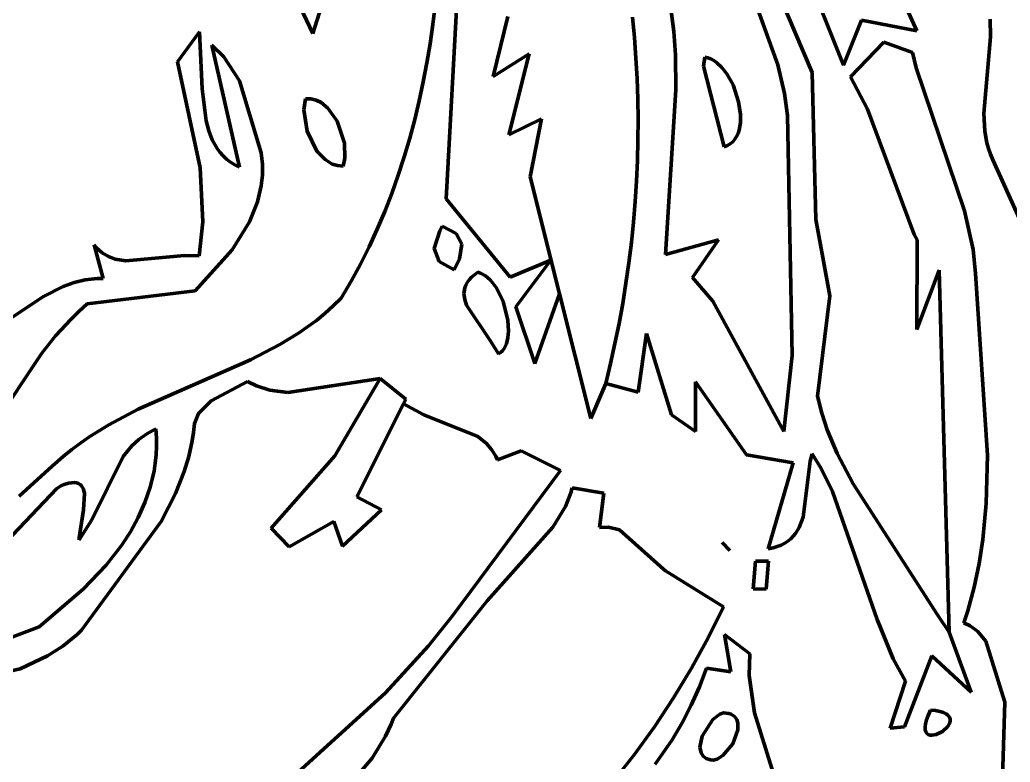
# Model space of a CAD drawing. Header units: millimetres. Extents: x 0 to 10.4, y 0 to 8.2.
# Drawn here: x 7.5 to 8.288, y 6.279 to 6.869 of the extents above; entities that cross this region are included whole.
import ezdxf

# ---------------------------------------------------------------- set-up
doc = ezdxf.new("R2010")
doc.units = ezdxf.units.MM
for name, color, linetype, lineweight in [('color#000000ff', 7, 'CONTINUOUS', 100), ('color#929292ff', 7, 'CONTINUOUS', 100), ('color#ffffffff', 7, 'CONTINUOUS', 100)]:
    doc.layers.add(name, color=color, linetype=linetype, lineweight=lineweight)

msp = doc.modelspace()

# ---------------------------------------------------------------- linework, layer by layer
at = {"layer": 'color#000000ff'}
for p, q in [((7.73302, 6.85824), (7.69303, 6.94148)), ((8.15508, 6.833), (8.1161, 6.93012)), ((7.75323, 6.92281), (7.73302, 6.85824)), ((7.84764, 6.88729), (7.83905, 6.7267)), ((8.19892, 6.89208), (8.21354, 6.86016)), ((7.82835, 6.86525), (7.8302, 6.8806)), ((7.82617, 6.84997), (7.82835, 6.86525)), ((8.16929, 6.86872), (8.15508, 6.833)), ((8.21354, 6.86016), (8.16929, 6.86872)), ((8.2721, 6.85559), (8.27163, 6.86945)), ((8.26674, 6.79443), (8.2721, 6.85559)), ((7.82366, 6.83476), (7.82617, 6.84997)), ((8.16062, 6.82373), (8.18715, 6.85136)), ((8.18715, 6.85136), (8.21005, 6.84302)), ((8.21005, 6.84302), (8.21297, 6.83073)), ((7.8208, 6.81962), (7.82366, 6.83476)), ((8.21297, 6.83073), (8.25146, 6.717)), ((8.1742, 6.79795), (8.16062, 6.82373)), ((7.81759, 6.80457), (7.8208, 6.81962)), ((7.72591, 6.79747), (7.72704, 6.80606)), ((7.72704, 6.80606), (7.73147, 6.80614)), ((7.73147, 6.80614), (7.73567, 6.80516)), ((7.73567, 6.80516), (7.73962, 6.80324)), ((7.73962, 6.80324), (7.74499, 6.79885)), ((7.81401, 6.78963), (7.81759, 6.80457)), ((7.72847, 6.78046), (7.72591, 6.79747)), ((7.74499, 6.79885), (7.75226, 6.78854)), ((8.21131, 6.69821), (8.1742, 6.79795)), ((8.2675, 6.78044), (8.26674, 6.79443)), ((7.75226, 6.78854), (7.75809, 6.77101)), ((7.81005, 6.77479), (7.81401, 6.78963)), ((7.73619, 6.76464), (7.72847, 6.78046)), ((8.26915, 6.7712), (8.2675, 6.78044)), ((7.75809, 6.77101), (7.75852, 6.75886)), ((7.8057, 6.76006), (7.81005, 6.77479)), ((8.2704, 6.76662), (8.26915, 6.7712)), ((7.74265, 6.7578), (7.73619, 6.76464)), ((7.80095, 6.74547), (7.8057, 6.76006)), ((8.27195, 6.76207), (8.2704, 6.76662)), ((8.27384, 6.75755), (8.27195, 6.76207)), ((7.74837, 6.75435), (7.74265, 6.7578)), ((7.75257, 6.75303), (7.74837, 6.75435)), ((7.75706, 6.75263), (7.75257, 6.75303)), ((7.75852, 6.75886), (7.75706, 6.75263)), ((8.33322, 6.62606), (8.27384, 6.75755)), ((7.79578, 6.73101), (7.80095, 6.74547)), ((7.79019, 6.7167), (7.79578, 6.73101)), ((7.83905, 6.7267), (7.89005, 6.66433)), ((7.78417, 6.70255), (7.79019, 6.7167)), ((8.25146, 6.717), (8.2582, 6.68626)), ((7.83593, 6.70484), (7.83387, 6.70123)), ((7.84699, 6.6992), (7.83593, 6.70484)), ((7.77769, 6.68856), (7.78417, 6.70255)), ((7.83387, 6.70123), (7.82957, 6.68721)), ((7.8516, 6.69056), (7.84699, 6.6992)), ((8.2136, 6.69393), (8.21131, 6.69821)), ((7.84973, 6.6789), (7.8516, 6.69056)), ((8.21347, 6.62281), (8.2136, 6.69393)), ((7.77076, 6.67475), (7.77769, 6.68856)), ((7.82957, 6.68721), (7.83337, 6.67683)), ((8.2582, 6.68626), (8.26019, 6.66729)), ((7.76336, 6.66113), (7.77076, 6.67475)), ((7.83337, 6.67683), (7.84528, 6.67008)), ((7.84528, 6.67008), (7.84973, 6.6789)), ((7.89005, 6.66433), (7.92215, 6.67784)), ((7.92215, 6.67784), (7.89452, 6.64089)), ((7.86143, 6.66627), (7.85909, 6.66427)), ((7.86421, 6.66822), (7.86143, 6.66627)), ((7.8663, 6.66763), (7.86421, 6.66822)), ((7.87031, 6.66552), (7.8663, 6.66763)), ((7.87405, 6.66233), (7.87031, 6.66552)), ((8.23116, 6.67002), (8.21347, 6.62281)), ((8.23925, 6.38195), (8.23116, 6.67002)), ((8.26019, 6.66729), (8.26959, 6.52271)), ((7.75547, 6.6477), (7.76336, 6.66113)), ((7.85454, 6.65796), (7.85376, 6.65578)), ((7.85567, 6.66011), (7.85454, 6.65796)), ((7.85718, 6.66221), (7.85567, 6.66011)), ((7.85909, 6.66427), (7.85718, 6.66221)), ((7.87904, 6.65588), (7.87405, 6.66233)), ((7.85376, 6.65578), (7.85318, 6.6513)), ((7.85318, 6.6513), (7.85375, 6.64672)), ((7.88431, 6.64513), (7.87904, 6.65588)), ((7.90942, 6.59571), (7.92909, 6.65103)), ((7.92909, 6.65103), (7.95413, 6.55185)), ((7.74912, 6.64144), (7.75547, 6.6477)), ((7.85375, 6.64672), (7.85526, 6.64205)), ((7.85526, 6.64205), (7.87405, 6.61402)), ((7.88812, 6.6302), (7.88431, 6.64513)), ((7.73573, 6.63001), (7.74254, 6.63555)), ((7.74254, 6.63555), (7.74912, 6.64144)), ((7.89452, 6.64089), (7.90942, 6.59571)), ((7.72872, 6.62478), (7.73573, 6.63001)), ((7.88865, 6.62151), (7.88812, 6.6302)), ((7.70663, 6.61073), (7.72152, 6.61984)), ((7.72152, 6.61984), (7.72872, 6.62478)), ((7.88818, 6.61619), (7.88865, 6.62151)), ((7.99166, 6.57284), (7.99849, 6.61966)), ((7.99849, 6.61966), (8.01837, 6.55475)), ((7.68328, 6.59861), (7.70663, 6.61073)), ((7.87405, 6.61402), (7.88055, 6.60336)), ((7.88503, 6.6075), (7.88698, 6.61146)), ((7.88698, 6.61146), (7.88818, 6.61619)), ((7.88055, 6.60336), (7.88226, 6.60447)), ((7.88226, 6.60447), (7.88375, 6.60585)), ((7.88375, 6.60585), (7.88503, 6.6075)), ((7.59398, 6.55937), (7.68328, 6.59861)), ((7.6811, 6.58143), (7.65198, 6.56608)), ((7.68805, 6.57799), (7.6811, 6.58143)), ((7.78297, 6.5833), (7.71308, 6.57277)), ((7.78658, 6.58374), (7.78297, 6.5833)), ((7.80702, 6.56735), (7.78658, 6.58374)), ((7.95413, 6.55185), (7.96593, 6.57974)), ((7.96593, 6.57974), (7.99166, 6.57284)), ((8.03748, 6.54153), (8.03733, 6.58115)), ((8.03733, 6.58115), (8.07787, 6.52305)), ((7.69866, 6.57458), (7.68805, 6.57799)), ((7.71308, 6.57277), (7.69866, 6.57458)), ((7.65198, 6.56608), (7.64195, 6.55582)), ((7.80502, 6.5636), (7.80702, 6.56735)), ((7.82117, 6.55489), (7.80502, 6.5636)), ((7.57055, 6.54702), (7.59398, 6.55937)), ((7.64195, 6.55582), (7.63875, 6.54793)), ((7.86431, 6.53756), (7.82117, 6.55489)), ((7.55559, 6.53771), (7.57055, 6.54702)), ((7.63875, 6.54793), (7.63796, 6.54074)), ((8.01837, 6.55475), (8.03748, 6.54153)), ((7.6009, 6.53985), (7.59458, 6.53536)), ((7.60815, 6.54365), (7.6009, 6.53985)), ((7.60858, 6.53669), (7.60815, 6.54365)), ((7.63796, 6.54074), (7.63693, 6.53432)), ((7.5413, 6.52729), (7.54835, 6.53265)), ((7.54835, 6.53265), (7.55559, 6.53771)), ((7.59458, 6.53536), (7.58909, 6.53028)), ((7.60863, 6.52985), (7.60858, 6.53669)), ((7.63693, 6.53432), (7.63418, 6.5218)), ((7.8712, 6.53197), (7.86431, 6.53756)), ((7.87512, 6.5274), (7.8712, 6.53197)), ((7.53445, 6.52161), (7.5413, 6.52729)), ((7.58909, 6.53028), (7.58214, 6.52172)), ((7.6083, 6.52313), (7.60863, 6.52985)), ((7.87841, 6.52202), (7.87512, 6.5274)), ((7.89867, 6.52617), (7.87979, 6.51901)), ((7.93006, 6.5105), (7.89867, 6.52617)), ((8.1287, 6.51801), (8.13013, 6.52378)), ((8.13013, 6.52378), (8.13721, 6.51212)), ((7.52549, 6.51398), (7.53445, 6.52161)), ((7.58214, 6.52172), (7.55725, 6.47125)), ((7.60661, 6.51001), (7.60763, 6.51652)), ((7.60763, 6.51652), (7.6083, 6.52313)), ((7.63418, 6.5218), (7.63057, 6.50969)), ((7.87979, 6.51901), (7.87841, 6.52202)), ((8.07787, 6.52305), (8.11496, 6.51674)), ((8.11496, 6.51674), (8.09526, 6.44843)), ((8.12288, 6.47361), (8.1287, 6.51801)), ((8.26959, 6.52271), (8.26868, 6.48428)), ((7.49932, 6.49016), (7.52549, 6.51398)), ((7.60526, 6.50362), (7.60661, 6.51001)), ((7.63057, 6.50969), (7.62372, 6.4922)), ((7.84418, 6.39506), (7.93006, 6.5105)), ((8.13721, 6.51212), (8.14636, 6.49404)), ((7.53593, 6.49974), (7.53289, 6.4986)), ((7.53864, 6.5005), (7.53593, 6.49974)), ((7.54104, 6.50092), (7.53864, 6.5005)), ((7.54315, 6.50102), (7.54104, 6.50092)), ((7.54497, 6.5008), (7.54315, 6.50102)), ((7.54653, 6.5003), (7.54497, 6.5008)), ((7.54784, 6.49954), (7.54653, 6.5003)), ((7.6036, 6.49734), (7.60526, 6.50362)), ((7.52926, 6.4962), (7.44564, 6.40841)), ((7.53289, 6.4986), (7.52926, 6.4962)), ((7.54892, 6.49853), (7.54784, 6.49954)), ((7.55046, 6.49584), (7.54892, 6.49853)), ((7.55126, 6.49241), (7.55046, 6.49584)), ((7.55058, 6.47921), (7.55126, 6.49241)), ((7.5994, 6.48511), (7.6036, 6.49734)), ((7.62372, 6.4922), (7.61231, 6.46998)), ((7.93826, 6.49288), (7.93391, 6.48197)), ((7.93935, 6.49674), (7.93826, 6.49288)), ((7.96431, 6.49249), (7.93935, 6.49674)), ((7.96096, 6.46534), (7.96431, 6.49249)), ((8.14636, 6.49404), (8.1818, 6.39207)), ((7.5941, 6.47332), (7.5994, 6.48511)), ((8.26868, 6.48428), (8.26601, 6.45562)), ((7.54696, 6.45713), (7.55058, 6.47921)), ((7.93391, 6.48197), (7.92376, 6.46556)), ((7.55725, 6.47125), (7.54694, 6.45553)), ((7.61231, 6.46998), (7.54894, 6.38366)), ((7.58782, 6.46196), (7.5941, 6.47332)), ((8.11985, 6.46531), (8.12288, 6.47361)), ((7.58066, 6.45104), (7.58782, 6.46196)), ((7.92376, 6.46556), (7.8715, 6.40708)), ((7.96822, 6.46552), (7.96096, 6.46534)), ((7.97686, 6.4635), (7.96822, 6.46552)), ((8.0119, 6.43226), (7.97686, 6.4635)), ((8.11316, 6.4562), (8.11694, 6.46043)), ((8.11694, 6.46043), (8.11985, 6.46531)), ((7.54694, 6.45553), (7.54696, 6.45713)), ((8.05851, 6.45328), (8.06467, 6.44712)), ((8.06467, 6.44712), (8.05851, 6.45328)), ((8.10557, 6.45129), (8.10838, 6.45272)), ((8.10838, 6.45272), (8.1109, 6.45436)), ((8.1109, 6.45436), (8.11316, 6.4562)), ((8.26601, 6.45562), (8.26308, 6.43662)), ((7.56852, 6.43544), (7.58066, 6.45104)), ((8.09526, 6.44843), (8.09902, 6.44914)), ((8.09902, 6.44914), (8.10245, 6.45009)), ((8.10245, 6.45009), (8.10557, 6.45129)), ((8.0851, 6.43857), (8.08323, 6.4164)), ((8.09547, 6.43839), (8.0851, 6.43857)), ((8.09358, 6.4162), (8.09547, 6.43839)), ((7.55029, 6.41612), (7.56852, 6.43544)), ((8.01349, 6.43076), (8.0119, 6.43226)), ((8.05967, 6.40206), (8.01349, 6.43076)), ((8.26308, 6.43662), (8.25909, 6.41771)), ((7.51519, 6.38627), (7.55029, 6.41612)), ((8.08323, 6.4164), (8.09358, 6.4162)), ((8.25909, 6.41771), (8.25395, 6.39892)), ((7.8715, 6.40708), (7.79713, 6.31376)), ((8.04746, 6.37745), (8.05967, 6.40206)), ((8.25395, 6.39892), (8.25091, 6.38957)), ((7.82503, 6.37125), (7.84418, 6.39506)), ((8.1818, 6.39207), (8.1947, 6.36093)), ((8.25091, 6.38957), (8.25587, 6.38713)), ((7.44395, 6.35908), (7.51519, 6.38627)), ((7.54894, 6.38366), (7.54538, 6.38021)), ((8.25654, 6.3342), (8.23925, 6.38195)), ((8.25587, 6.38713), (8.26207, 6.38255)), ((8.26207, 6.38255), (8.26838, 6.375)), ((7.54538, 6.38021), (7.53407, 6.37094)), ((8.03421, 6.35334), (8.04746, 6.37745)), ((8.0605, 6.38022), (8.06549, 6.35062)), ((8.0806, 6.36477), (8.0605, 6.38022)), ((8.26838, 6.375), (8.28331, 6.32636)), ((7.53407, 6.37094), (7.52194, 6.36316)), ((7.79069, 6.33392), (7.82503, 6.37125)), ((7.52194, 6.36316), (7.50026, 6.35301)), ((8.07992, 6.34746), (8.0806, 6.36477)), ((8.1947, 6.36093), (8.20432, 6.34302)), ((8.2036, 6.30673), (8.22532, 6.36323)), ((8.22532, 6.36323), (8.25654, 6.3342)), ((7.50026, 6.35301), (7.42023, 6.33505)), ((8.01994, 6.32976), (8.03421, 6.35334)), ((8.04605, 6.35349), (8.04045, 6.33846)), ((8.06549, 6.35062), (8.04605, 6.35349)), ((8.08424, 6.31798), (8.07992, 6.34746)), ((8.20432, 6.34302), (8.19229, 6.30571)), ((8.04045, 6.33846), (8.03398, 6.32397)), ((7.6329, 6.19053), (7.79069, 6.33392)), ((8.00468, 6.30679), (8.01994, 6.32976)), ((8.03398, 6.32397), (8.02671, 6.30998)), ((8.22419, 6.32011), (8.22236, 6.31589)), ((8.22837, 6.31964), (8.22419, 6.32011)), ((8.23181, 6.31895), (8.22837, 6.31964)), ((8.23458, 6.31805), (8.23181, 6.31895)), ((8.28331, 6.32636), (8.27968, 6.19545)), ((7.79713, 6.31376), (7.79518, 6.30885)), ((8.10726, 6.24404), (8.08424, 6.31798)), ((8.22109, 6.31225), (8.22034, 6.30915)), ((8.22236, 6.31589), (8.22109, 6.31225)), ((8.23672, 6.31697), (8.23458, 6.31805)), ((8.23827, 6.31575), (8.23672, 6.31697)), ((8.23929, 6.31441), (8.23827, 6.31575)), ((8.23982, 6.31298), (8.23929, 6.31441)), ((8.2396, 6.31), (8.2399, 6.3115)), ((8.2399, 6.3115), (8.23982, 6.31298)), ((7.79518, 6.30885), (7.79075, 6.29942)), ((7.98846, 6.28446), (8.00468, 6.30679)), ((8.02671, 6.30998), (8.01868, 6.29649)), ((8.19229, 6.30571), (8.2036, 6.30673)), ((8.22034, 6.30915), (8.22004, 6.30655)), ((8.22004, 6.30655), (8.22017, 6.30444)), ((8.22017, 6.30444), (8.22066, 6.30277)), ((8.22066, 6.30277), (8.22147, 6.30153)), ((8.22869, 6.30055), (8.23383, 6.3031)), ((8.23383, 6.3031), (8.23799, 6.30702)), ((8.23799, 6.30702), (8.2396, 6.31)), ((7.79075, 6.29942), (7.78002, 6.28192)), ((8.01868, 6.29649), (8.00536, 6.27712)), ((8.22147, 6.30153), (8.22256, 6.30067)), ((8.22256, 6.30067), (8.22387, 6.30018)), ((8.22387, 6.30018), (8.22536, 6.30001)), ((8.22536, 6.30001), (8.22869, 6.30055)), ((7.78002, 6.28192), (7.723, 6.21558)), ((7.9713, 6.26283), (7.98846, 6.28446))]:
    msp.add_line(p, q, dxfattribs=at)
at = {"layer": 'color#929292ff'}
for p, q in [((8.07719, 6.95141), (8.13023, 6.82725)), ((8.10274, 6.83322), (8.06702, 6.93294)), ((7.83905, 6.7267), (7.84764, 6.88729)), ((8.01783, 6.87811), (8.02015, 6.85978)), ((7.88798, 6.87178), (7.87642, 6.82384)), ((7.98883, 6.85486), (7.98731, 6.8711)), ((7.62531, 6.83563), (7.64292, 6.85959)), ((7.64292, 6.85959), (7.64498, 6.81417)), ((7.99002, 6.83859), (7.98883, 6.85486)), ((8.02015, 6.85978), (8.0214, 6.8413)), ((7.67459, 6.75173), (7.65256, 6.8489)), ((7.65256, 6.8489), (7.66224, 6.83967)), ((7.66224, 6.83967), (7.67455, 6.82043)), ((7.87642, 6.82384), (7.90505, 6.84204)), ((7.90505, 6.84204), (7.88889, 6.77767)), ((7.99089, 6.8223), (7.99002, 6.83859)), ((8.0214, 6.8413), (8.02165, 6.81336)), ((8.04367, 6.83213), (8.04465, 6.83939)), ((8.04465, 6.83939), (8.0471, 6.83889)), ((8.0471, 6.83889), (8.0495, 6.838)), ((7.64325, 6.75127), (7.62531, 6.83563)), ((8.06019, 6.76807), (8.04367, 6.83213)), ((8.0495, 6.838), (8.05184, 6.83676)), ((8.05184, 6.83676), (8.05411, 6.83519)), ((8.05411, 6.83519), (8.05839, 6.83115)), ((8.05839, 6.83115), (8.06228, 6.82613)), ((8.10826, 6.81043), (8.10274, 6.83322)), ((8.06228, 6.82613), (8.0672, 6.8172)), ((8.13023, 6.82725), (8.13299, 6.71022)), ((7.67455, 6.82043), (7.69176, 6.76321)), ((7.99144, 6.80599), (7.99089, 6.8223)), ((8.0672, 6.8172), (8.07166, 6.80384)), ((7.64498, 6.81417), (7.64799, 6.78868)), ((8.02165, 6.81336), (8.01346, 6.68241)), ((8.11058, 6.79283), (8.10826, 6.81043)), ((7.99167, 6.78968), (7.99144, 6.80599)), ((8.07166, 6.80384), (8.07311, 6.79368)), ((8.07311, 6.79368), (8.07304, 6.78726)), ((8.11413, 6.6021), (8.11058, 6.79283)), ((7.64799, 6.78868), (7.6501, 6.78082)), ((7.88889, 6.77767), (7.91498, 6.79026)), ((7.91498, 6.79026), (7.90592, 6.74414)), ((7.99157, 6.77336), (7.99167, 6.78968)), ((8.07304, 6.78726), (8.07204, 6.78137)), ((7.6501, 6.78082), (7.65296, 6.77348)), ((8.07004, 6.77622), (8.06865, 6.774)), ((8.07117, 6.77869), (8.07004, 6.77622)), ((8.07204, 6.78137), (8.07117, 6.77869)), ((7.65296, 6.77348), (7.65672, 6.76678)), ((7.99116, 6.75705), (7.99157, 6.77336)), ((8.06275, 6.76905), (8.06019, 6.76807)), ((8.06501, 6.77039), (8.06275, 6.76905)), ((8.06697, 6.77205), (8.06501, 6.77039)), ((8.06865, 6.774), (8.06697, 6.77205)), ((7.65672, 6.76678), (7.65897, 6.76371)), ((7.65897, 6.76371), (7.66149, 6.76085)), ((7.66149, 6.76085), (7.66429, 6.7582)), ((7.69176, 6.76321), (7.69278, 6.75424)), ((7.66429, 6.7582), (7.6674, 6.75579)), ((7.6674, 6.75579), (7.67083, 6.75362)), ((7.67083, 6.75362), (7.67459, 6.75173)), ((7.69278, 6.75424), (7.69279, 6.74546)), ((7.99043, 6.74074), (7.99116, 6.75705)), ((7.64535, 6.7084), (7.64325, 6.75127)), ((7.69279, 6.74546), (7.69189, 6.73686)), ((7.90592, 6.74414), (7.92909, 6.65103)), ((7.69189, 6.73686), (7.68896, 6.72433)), ((7.98939, 6.72446), (7.99043, 6.74074)), ((7.68896, 6.72433), (7.68252, 6.70834)), ((7.89005, 6.66433), (7.83905, 6.7267)), ((7.98803, 6.70819), (7.98939, 6.72446)), ((7.64243, 6.68129), (7.64535, 6.7084)), ((7.68252, 6.70834), (7.66865, 6.68598)), ((7.83387, 6.70123), (7.83593, 6.70484)), ((7.83593, 6.70484), (7.84699, 6.6992)), ((7.98635, 6.69196), (7.98803, 6.70819)), ((8.13299, 6.71022), (8.13875, 6.68009)), ((7.82957, 6.68721), (7.83387, 6.70123)), ((7.84699, 6.6992), (7.8516, 6.69056)), ((7.56624, 6.66323), (7.5589, 6.6901)), ((7.5589, 6.6901), (7.56098, 6.68765)), ((7.8516, 6.69056), (7.84973, 6.6789)), ((7.98436, 6.67577), (7.98635, 6.69196)), ((8.01346, 6.68241), (8.05568, 6.69402)), ((8.05568, 6.69402), (8.03496, 6.66406)), ((7.56098, 6.68765), (7.56549, 6.68366)), ((7.56549, 6.68366), (7.57041, 6.68075)), ((7.58419, 6.67737), (7.63073, 6.68167)), ((7.63073, 6.68167), (7.64243, 6.68129)), ((7.66865, 6.68598), (7.63937, 6.65345)), ((7.83337, 6.67683), (7.82957, 6.68721)), ((7.57041, 6.68075), (7.5757, 6.6788)), ((7.5757, 6.6788), (7.58419, 6.67737)), ((7.84528, 6.67008), (7.83337, 6.67683)), ((7.84973, 6.6789), (7.84528, 6.67008)), ((7.92215, 6.67784), (7.89005, 6.66433)), ((7.89452, 6.64089), (7.92215, 6.67784)), ((7.98206, 6.65961), (7.98436, 6.67577)), ((8.13875, 6.68009), (8.14433, 6.64962)), ((7.85909, 6.66427), (7.86143, 6.66627)), ((7.86143, 6.66627), (7.86421, 6.66822)), ((7.86421, 6.66822), (7.8663, 6.66763)), ((7.8663, 6.66763), (7.87031, 6.66552)), ((7.87031, 6.66552), (7.87405, 6.66233)), ((7.53441, 6.65706), (7.543, 6.66008)), ((7.543, 6.66008), (7.55196, 6.66217)), ((7.55196, 6.66217), (7.56136, 6.66317)), ((7.56136, 6.66317), (7.56624, 6.66323)), ((7.85376, 6.65578), (7.85454, 6.65796)), ((7.85454, 6.65796), (7.85567, 6.66011)), ((7.85567, 6.66011), (7.85718, 6.66221)), ((7.85718, 6.66221), (7.85909, 6.66427)), ((7.87405, 6.66233), (7.87904, 6.65588)), ((7.97945, 6.64351), (7.98206, 6.65961)), ((8.03496, 6.66406), (8.05103, 6.64519)), ((7.51811, 6.64882), (7.53441, 6.65706)), ((7.63937, 6.65345), (7.55333, 6.64306)), ((7.85318, 6.6513), (7.85376, 6.65578)), ((7.85375, 6.64672), (7.85318, 6.6513)), ((7.87904, 6.65588), (7.88431, 6.64513)), ((7.92909, 6.65103), (7.90942, 6.59571)), ((8.14433, 6.64962), (8.13431, 6.56971)), ((7.45977, 6.60991), (7.51811, 6.64882)), ((7.55333, 6.64306), (7.54667, 6.63704)), ((7.85526, 6.64205), (7.85375, 6.64672)), ((7.87405, 6.61402), (7.85526, 6.64205)), ((7.88431, 6.64513), (7.88812, 6.6302)), ((7.97653, 6.62747), (7.97945, 6.64351)), ((8.05103, 6.64519), (8.10757, 6.54168)), ((7.54667, 6.63704), (7.54031, 6.63078)), ((7.90942, 6.59571), (7.89452, 6.64089)), ((7.54031, 6.63078), (7.52834, 6.61765)), ((7.88812, 6.6302), (7.88865, 6.62151)), ((7.9733, 6.61149), (7.97653, 6.62747)), ((7.88865, 6.62151), (7.88818, 6.61619)), ((7.99849, 6.61966), (7.99166, 6.57284)), ((8.01837, 6.55475), (7.99849, 6.61966)), ((7.52834, 6.61765), (7.51724, 6.60384)), ((7.88055, 6.60336), (7.87405, 6.61402)), ((7.88698, 6.61146), (7.88503, 6.6075)), ((7.88818, 6.61619), (7.88698, 6.61146)), ((7.96977, 6.59558), (7.9733, 6.61149)), ((7.51724, 6.60384), (7.46796, 6.52998)), ((7.88226, 6.60447), (7.88055, 6.60336)), ((7.88375, 6.60585), (7.88226, 6.60447)), ((7.88503, 6.6075), (7.88375, 6.60585)), ((7.96593, 6.57974), (7.96977, 6.59558)), ((8.10757, 6.54168), (8.11413, 6.6021)), ((7.7504, 6.52225), (7.78658, 6.58374)), ((7.78658, 6.58374), (7.80702, 6.56735)), ((7.99166, 6.57284), (7.96593, 6.57974)), ((8.07787, 6.52305), (8.03733, 6.58115)), ((8.03733, 6.58115), (8.03748, 6.54153)), ((7.80502, 6.5636), (7.76803, 6.4896)), ((7.80702, 6.56735), (7.80502, 6.5636)), ((8.13431, 6.56971), (8.13773, 6.55615)), ((8.13773, 6.55615), (8.14204, 6.54303)), ((8.03748, 6.54153), (8.01837, 6.55475)), ((8.14204, 6.54303), (8.14994, 6.52409)), ((8.13013, 6.52378), (8.1287, 6.51801)), ((8.13721, 6.51212), (8.13013, 6.52378)), ((8.14994, 6.52409), (8.16266, 6.49992)), ((7.69978, 6.46485), (7.7504, 6.52225)), ((8.11496, 6.51674), (8.07787, 6.52305)), ((8.09526, 6.44843), (8.11496, 6.51674)), ((8.1287, 6.51801), (8.12288, 6.47361)), ((8.14636, 6.49404), (8.13721, 6.51212)), ((8.16266, 6.49992), (8.22981, 6.39592)), ((8.1818, 6.39207), (8.14636, 6.49404)), ((7.76803, 6.4896), (7.78769, 6.47938)), ((7.78769, 6.47938), (7.75655, 6.45031)), ((7.74958, 6.4701), (7.71414, 6.45002)), ((7.75655, 6.45031), (7.74958, 6.4701)), ((8.12288, 6.47361), (8.11985, 6.46531)), ((7.71414, 6.45002), (7.69978, 6.46485)), ((8.11694, 6.46043), (8.11316, 6.4562)), ((8.11985, 6.46531), (8.11694, 6.46043)), ((8.05851, 6.45328), (8.06467, 6.44712)), ((8.06467, 6.44712), (8.05851, 6.45328)), ((8.10838, 6.45272), (8.10557, 6.45129)), ((8.1109, 6.45436), (8.10838, 6.45272)), ((8.11316, 6.4562), (8.1109, 6.45436)), ((8.09902, 6.44914), (8.09526, 6.44843)), ((8.10245, 6.45009), (8.09902, 6.44914)), ((8.10557, 6.45129), (8.10245, 6.45009)), ((8.08323, 6.4164), (8.0851, 6.43857)), ((8.0851, 6.43857), (8.09547, 6.43839)), ((8.09547, 6.43839), (8.09358, 6.4162)), ((8.09358, 6.4162), (8.08323, 6.4164)), ((8.1947, 6.36093), (8.1818, 6.39207)), ((8.22981, 6.39592), (8.23925, 6.38195)), ((8.23925, 6.38195), (8.25654, 6.3342)), ((8.20432, 6.34302), (8.1947, 6.36093)), ((8.22532, 6.36323), (8.2036, 6.30673)), ((8.25654, 6.3342), (8.22532, 6.36323)), ((8.19229, 6.30571), (8.20432, 6.34302)), ((8.22236, 6.31589), (8.22419, 6.32011)), ((8.22419, 6.32011), (8.22837, 6.31964)), ((8.22837, 6.31964), (8.23181, 6.31895)), ((8.23181, 6.31895), (8.23458, 6.31805)), ((8.04259, 6.29946), (8.05106, 6.3127)), ((8.05106, 6.3127), (8.05669, 6.31686)), ((8.05669, 6.31686), (8.0596, 6.31791)), ((8.0596, 6.31791), (8.06188, 6.31775)), ((8.06188, 6.31775), (8.06388, 6.31737)), ((8.06388, 6.31737), (8.06563, 6.31677)), ((8.06563, 6.31677), (8.06836, 6.31499)), ((8.06836, 6.31499), (8.07016, 6.31255)), ((8.07016, 6.31255), (8.0711, 6.30958)), ((8.22034, 6.30915), (8.22109, 6.31225)), ((8.22109, 6.31225), (8.22236, 6.31589)), ((8.23458, 6.31805), (8.23672, 6.31697)), ((8.23672, 6.31697), (8.23827, 6.31575)), ((8.23827, 6.31575), (8.23929, 6.31441)), ((8.23929, 6.31441), (8.23982, 6.31298)), ((8.2399, 6.3115), (8.2396, 6.31)), ((8.23982, 6.31298), (8.2399, 6.3115)), ((8.07109, 6.30443), (8.06695, 6.29325)), ((8.0711, 6.30958), (8.07109, 6.30443)), ((8.2036, 6.30673), (8.19229, 6.30571)), ((8.22004, 6.30655), (8.22034, 6.30915)), ((8.22017, 6.30444), (8.22004, 6.30655)), ((8.22066, 6.30277), (8.22017, 6.30444)), ((8.22147, 6.30153), (8.22066, 6.30277)), ((8.23383, 6.3031), (8.22869, 6.30055)), ((8.23799, 6.30702), (8.23383, 6.3031)), ((8.2396, 6.31), (8.23799, 6.30702)), ((8.04092, 6.29061), (8.04259, 6.29946)), ((8.22256, 6.30067), (8.22147, 6.30153)), ((8.22387, 6.30018), (8.22256, 6.30067)), ((8.22536, 6.30001), (8.22387, 6.30018)), ((8.22869, 6.30055), (8.22536, 6.30001)), ((8.04187, 6.28604), (8.04092, 6.29061)), ((8.06695, 6.29325), (8.05914, 6.28393)), ((8.04348, 6.28356), (8.04187, 6.28604)), ((8.04594, 6.28166), (8.04348, 6.28356)), ((8.04935, 6.28047), (8.04594, 6.28166)), ((8.05142, 6.28017), (8.04935, 6.28047)), ((8.05455, 6.28109), (8.05142, 6.28017)), ((8.05914, 6.28393), (8.05455, 6.28109))]:
    msp.add_line(p, q, dxfattribs=at)
at = {"layer": 'color#ffffffff'}
for p, q in [((8.13023, 6.82725), (8.07719, 6.95141)), ((7.69303, 6.94148), (7.73302, 6.85824)), ((8.06702, 6.93294), (8.10274, 6.83322)), ((8.1161, 6.93012), (8.15508, 6.833)), ((7.73302, 6.85824), (7.75323, 6.92281)), ((8.21354, 6.86016), (8.19892, 6.89208)), ((7.8302, 6.8806), (7.82835, 6.86525)), ((8.02015, 6.85978), (8.01783, 6.87811)), ((7.87642, 6.82384), (7.88798, 6.87178)), ((7.98731, 6.8711), (7.98883, 6.85486)), ((7.82835, 6.86525), (7.82617, 6.84997)), ((8.15508, 6.833), (8.16929, 6.86872)), ((8.16929, 6.86872), (8.21354, 6.86016)), ((8.27163, 6.86945), (8.2721, 6.85559)), ((7.64292, 6.85959), (7.62531, 6.83563)), ((7.64498, 6.81417), (7.64292, 6.85959)), ((7.98883, 6.85486), (7.99002, 6.83859)), ((8.0214, 6.8413), (8.02015, 6.85978)), ((8.2721, 6.85559), (8.26674, 6.79443)), ((7.66224, 6.83967), (7.65256, 6.8489)), ((7.65256, 6.8489), (7.67459, 6.75173)), ((7.82617, 6.84997), (7.82366, 6.83476)), ((8.18715, 6.85136), (8.16062, 6.82373)), ((8.21005, 6.84302), (8.18715, 6.85136)), ((7.67455, 6.82043), (7.66224, 6.83967)), ((7.90505, 6.84204), (7.87642, 6.82384)), ((7.88889, 6.77767), (7.90505, 6.84204)), ((7.99002, 6.83859), (7.99089, 6.8223)), ((8.02165, 6.81336), (8.0214, 6.8413)), ((8.04465, 6.83939), (8.04367, 6.83213)), ((8.0471, 6.83889), (8.04465, 6.83939)), ((8.0495, 6.838), (8.0471, 6.83889)), ((8.21297, 6.83073), (8.21005, 6.84302)), ((7.62531, 6.83563), (7.64325, 6.75127)), ((7.82366, 6.83476), (7.8208, 6.81962)), ((8.04367, 6.83213), (8.06019, 6.76807)), ((8.05184, 6.83676), (8.0495, 6.838)), ((8.05411, 6.83519), (8.05184, 6.83676)), ((8.05839, 6.83115), (8.05411, 6.83519)), ((8.06228, 6.82613), (8.05839, 6.83115)), ((8.10274, 6.83322), (8.10826, 6.81043)), ((8.25146, 6.717), (8.21297, 6.83073)), ((8.0672, 6.8172), (8.06228, 6.82613)), ((8.13299, 6.71022), (8.13023, 6.82725)), ((8.16062, 6.82373), (8.1742, 6.79795)), ((7.69176, 6.76321), (7.67455, 6.82043)), ((7.8208, 6.81962), (7.81759, 6.80457)), ((7.99089, 6.8223), (7.99144, 6.80599)), ((8.07166, 6.80384), (8.0672, 6.8172)), ((7.64799, 6.78868), (7.64498, 6.81417)), ((8.01346, 6.68241), (8.02165, 6.81336)), ((8.10826, 6.81043), (8.11058, 6.79283)), ((7.72704, 6.80606), (7.72591, 6.79747)), ((7.73147, 6.80614), (7.72704, 6.80606)), ((7.73567, 6.80516), (7.73147, 6.80614)), ((7.73962, 6.80324), (7.73567, 6.80516)), ((7.74499, 6.79885), (7.73962, 6.80324)), ((7.81759, 6.80457), (7.81401, 6.78963)), ((7.99144, 6.80599), (7.99167, 6.78968)), ((8.07311, 6.79368), (8.07166, 6.80384)), ((7.72591, 6.79747), (7.72847, 6.78046)), ((7.75226, 6.78854), (7.74499, 6.79885)), ((8.07304, 6.78726), (8.07311, 6.79368)), ((8.11058, 6.79283), (8.11413, 6.6021)), ((8.1742, 6.79795), (8.21131, 6.69821)), ((8.26674, 6.79443), (8.2675, 6.78044)), ((7.6501, 6.78082), (7.64799, 6.78868)), ((7.75809, 6.77101), (7.75226, 6.78854)), ((7.81401, 6.78963), (7.81005, 6.77479)), ((7.91498, 6.79026), (7.88889, 6.77767)), ((7.90592, 6.74414), (7.91498, 6.79026)), ((7.99167, 6.78968), (7.99157, 6.77336)), ((8.07204, 6.78137), (8.07304, 6.78726)), ((7.65296, 6.77348), (7.6501, 6.78082)), ((7.72847, 6.78046), (7.73619, 6.76464)), ((8.06865, 6.774), (8.07004, 6.77622)), ((8.07004, 6.77622), (8.07117, 6.77869)), ((8.07117, 6.77869), (8.07204, 6.78137)), ((8.2675, 6.78044), (8.26915, 6.7712)), ((7.65672, 6.76678), (7.65296, 6.77348)), ((7.75852, 6.75886), (7.75809, 6.77101)), ((7.81005, 6.77479), (7.8057, 6.76006)), ((7.99157, 6.77336), (7.99116, 6.75705)), ((8.06019, 6.76807), (8.06275, 6.76905)), ((8.06275, 6.76905), (8.06501, 6.77039)), ((8.06501, 6.77039), (8.06697, 6.77205)), ((8.06697, 6.77205), (8.06865, 6.774)), ((8.26915, 6.7712), (8.2704, 6.76662)), ((7.65897, 6.76371), (7.65672, 6.76678)), ((7.66149, 6.76085), (7.65897, 6.76371)), ((7.66429, 6.7582), (7.66149, 6.76085)), ((7.69278, 6.75424), (7.69176, 6.76321)), ((7.73619, 6.76464), (7.74265, 6.7578)), ((7.8057, 6.76006), (7.80095, 6.74547)), ((8.2704, 6.76662), (8.27195, 6.76207)), ((8.27195, 6.76207), (8.27384, 6.75755)), ((7.6674, 6.75579), (7.66429, 6.7582)), ((7.67083, 6.75362), (7.6674, 6.75579)), ((7.67459, 6.75173), (7.67083, 6.75362)), ((7.69279, 6.74546), (7.69278, 6.75424)), ((7.74265, 6.7578), (7.74837, 6.75435)), ((7.74837, 6.75435), (7.75257, 6.75303)), ((7.75257, 6.75303), (7.75706, 6.75263)), ((7.75706, 6.75263), (7.75852, 6.75886)), ((7.99116, 6.75705), (7.99043, 6.74074)), ((8.27384, 6.75755), (8.33322, 6.62606)), ((7.64325, 6.75127), (7.64535, 6.7084)), ((7.69189, 6.73686), (7.69279, 6.74546)), ((7.80095, 6.74547), (7.79578, 6.73101)), ((7.92909, 6.65103), (7.90592, 6.74414)), ((7.68896, 6.72433), (7.69189, 6.73686)), ((7.99043, 6.74074), (7.98939, 6.72446)), ((7.79578, 6.73101), (7.79019, 6.7167)), ((7.68252, 6.70834), (7.68896, 6.72433)), ((7.98939, 6.72446), (7.98803, 6.70819)), ((7.79019, 6.7167), (7.78417, 6.70255)), ((8.2582, 6.68626), (8.25146, 6.717)), ((7.64535, 6.7084), (7.64243, 6.68129)), ((7.66865, 6.68598), (7.68252, 6.70834)), ((7.98803, 6.70819), (7.98635, 6.69196)), ((8.13875, 6.68009), (8.13299, 6.71022)), ((7.78417, 6.70255), (7.77769, 6.68856)), ((8.21131, 6.69821), (8.2136, 6.69393)), ((7.56098, 6.68765), (7.5589, 6.6901)), ((7.5589, 6.6901), (7.56624, 6.66323)), ((7.98635, 6.69196), (7.98436, 6.67577)), ((8.05568, 6.69402), (8.01346, 6.68241)), ((8.03496, 6.66406), (8.05568, 6.69402)), ((8.2136, 6.69393), (8.21347, 6.62281)), ((7.56549, 6.68366), (7.56098, 6.68765)), ((7.57041, 6.68075), (7.56549, 6.68366)), ((7.63073, 6.68167), (7.58419, 6.67737)), ((7.64243, 6.68129), (7.63073, 6.68167)), ((7.63937, 6.65345), (7.66865, 6.68598)), ((7.77769, 6.68856), (7.77076, 6.67475)), ((8.26019, 6.66729), (8.2582, 6.68626)), ((7.5757, 6.6788), (7.57041, 6.68075)), ((7.58419, 6.67737), (7.5757, 6.6788)), ((7.77076, 6.67475), (7.76336, 6.66113)), ((7.98436, 6.67577), (7.98206, 6.65961)), ((8.14433, 6.64962), (8.13875, 6.68009)), ((8.21347, 6.62281), (8.23116, 6.67002)), ((8.23116, 6.67002), (8.23925, 6.38195)), ((8.26959, 6.52271), (8.26019, 6.66729)), ((7.543, 6.66008), (7.53441, 6.65706)), ((7.55196, 6.66217), (7.543, 6.66008)), ((7.56136, 6.66317), (7.55196, 6.66217)), ((7.56624, 6.66323), (7.56136, 6.66317)), ((7.76336, 6.66113), (7.75547, 6.6477)), ((7.98206, 6.65961), (7.97945, 6.64351)), ((8.05103, 6.64519), (8.03496, 6.66406)), ((7.53441, 6.65706), (7.51811, 6.64882)), ((7.55333, 6.64306), (7.63937, 6.65345)), ((7.95413, 6.55185), (7.92909, 6.65103)), ((8.13431, 6.56971), (8.14433, 6.64962)), ((7.51811, 6.64882), (7.45977, 6.60991)), ((7.54667, 6.63704), (7.55333, 6.64306)), ((7.75547, 6.6477), (7.74912, 6.64144)), ((7.97945, 6.64351), (7.97653, 6.62747)), ((8.10757, 6.54168), (8.05103, 6.64519)), ((7.54031, 6.63078), (7.54667, 6.63704)), ((7.74254, 6.63555), (7.73573, 6.63001)), ((7.74912, 6.64144), (7.74254, 6.63555)), ((7.52834, 6.61765), (7.54031, 6.63078)), ((7.73573, 6.63001), (7.72872, 6.62478)), ((7.97653, 6.62747), (7.9733, 6.61149)), ((7.72152, 6.61984), (7.70663, 6.61073)), ((7.72872, 6.62478), (7.72152, 6.61984)), ((7.51724, 6.60384), (7.52834, 6.61765)), ((7.70663, 6.61073), (7.68328, 6.59861)), ((7.9733, 6.61149), (7.96977, 6.59558)), ((7.46796, 6.52998), (7.51724, 6.60384)), ((7.68328, 6.59861), (7.59398, 6.55937)), ((7.96977, 6.59558), (7.96593, 6.57974)), ((8.11413, 6.6021), (8.10757, 6.54168)), ((7.65198, 6.56608), (7.6811, 6.58143)), ((7.6811, 6.58143), (7.68805, 6.57799)), ((7.71308, 6.57277), (7.78297, 6.5833)), ((7.78658, 6.58374), (7.7504, 6.52225)), ((7.78297, 6.5833), (7.78658, 6.58374)), ((7.96593, 6.57974), (7.95413, 6.55185)), ((7.68805, 6.57799), (7.69866, 6.57458)), ((7.69866, 6.57458), (7.71308, 6.57277)), ((7.64195, 6.55582), (7.65198, 6.56608)), ((7.76803, 6.4896), (7.80502, 6.5636)), ((7.80502, 6.5636), (7.82117, 6.55489)), ((8.13773, 6.55615), (8.13431, 6.56971)), ((7.59398, 6.55937), (7.57055, 6.54702)), ((7.63875, 6.54793), (7.64195, 6.55582)), ((7.82117, 6.55489), (7.86431, 6.53756)), ((8.14204, 6.54303), (8.13773, 6.55615)), ((7.57055, 6.54702), (7.55559, 6.53771)), ((7.63796, 6.54074), (7.63875, 6.54793)), ((7.59458, 6.53536), (7.6009, 6.53985)), ((7.6009, 6.53985), (7.60815, 6.54365)), ((7.60815, 6.54365), (7.60858, 6.53669)), ((7.63693, 6.53432), (7.63796, 6.54074)), ((8.14994, 6.52409), (8.14204, 6.54303)), ((7.54835, 6.53265), (7.5413, 6.52729)), ((7.55559, 6.53771), (7.54835, 6.53265)), ((7.58909, 6.53028), (7.59458, 6.53536)), ((7.60858, 6.53669), (7.60863, 6.52985)), ((7.63418, 6.5218), (7.63693, 6.53432)), ((7.86431, 6.53756), (7.8712, 6.53197)), ((7.8712, 6.53197), (7.87512, 6.5274)), ((7.5413, 6.52729), (7.53445, 6.52161)), ((7.58214, 6.52172), (7.58909, 6.53028)), ((7.60863, 6.52985), (7.6083, 6.52313)), ((7.87512, 6.5274), (7.87841, 6.52202)), ((7.87979, 6.51901), (7.89867, 6.52617)), ((7.89867, 6.52617), (7.93006, 6.5105)), ((8.16266, 6.49992), (8.14994, 6.52409)), ((7.53445, 6.52161), (7.52549, 6.51398)), ((7.55725, 6.47125), (7.58214, 6.52172)), ((7.60763, 6.51652), (7.60661, 6.51001)), ((7.6083, 6.52313), (7.60763, 6.51652)), ((7.63057, 6.50969), (7.63418, 6.5218)), ((7.7504, 6.52225), (7.69978, 6.46485)), ((7.87841, 6.52202), (7.87979, 6.51901)), ((8.26868, 6.48428), (8.26959, 6.52271)), ((7.52549, 6.51398), (7.49932, 6.49016)), ((7.60661, 6.51001), (7.60526, 6.50362)), ((7.62372, 6.4922), (7.63057, 6.50969)), ((7.93006, 6.5105), (7.84418, 6.39506)), ((7.53289, 6.4986), (7.53593, 6.49974)), ((7.53593, 6.49974), (7.53864, 6.5005)), ((7.53864, 6.5005), (7.54104, 6.50092)), ((7.54104, 6.50092), (7.54315, 6.50102)), ((7.54315, 6.50102), (7.54497, 6.5008)), ((7.54497, 6.5008), (7.54653, 6.5003)), ((7.54653, 6.5003), (7.54784, 6.49954)), ((7.60526, 6.50362), (7.6036, 6.49734)), ((8.22981, 6.39592), (8.16266, 6.49992)), ((7.44564, 6.40841), (7.52926, 6.4962)), ((7.52926, 6.4962), (7.53289, 6.4986)), ((7.54784, 6.49954), (7.54892, 6.49853)), ((7.54892, 6.49853), (7.55046, 6.49584)), ((7.55046, 6.49584), (7.55126, 6.49241)), ((7.55126, 6.49241), (7.55058, 6.47921)), ((7.6036, 6.49734), (7.5994, 6.48511)), ((7.61231, 6.46998), (7.62372, 6.4922)), ((7.93391, 6.48197), (7.93826, 6.49288)), ((7.93826, 6.49288), (7.93935, 6.49674)), ((7.93935, 6.49674), (7.96431, 6.49249)), ((7.96431, 6.49249), (7.96096, 6.46534)), ((7.5994, 6.48511), (7.5941, 6.47332)), ((7.78769, 6.47938), (7.76803, 6.4896)), ((8.26601, 6.45562), (8.26868, 6.48428)), ((7.55058, 6.47921), (7.54696, 6.45713)), ((7.75655, 6.45031), (7.78769, 6.47938)), ((7.92376, 6.46556), (7.93391, 6.48197)), ((7.54694, 6.45553), (7.55725, 6.47125)), ((7.54894, 6.38366), (7.61231, 6.46998)), ((7.5941, 6.47332), (7.58782, 6.46196)), ((7.71414, 6.45002), (7.74958, 6.4701)), ((7.74958, 6.4701), (7.75655, 6.45031)), ((7.58782, 6.46196), (7.58066, 6.45104)), ((7.69978, 6.46485), (7.71414, 6.45002)), ((7.8715, 6.40708), (7.92376, 6.46556)), ((7.96096, 6.46534), (7.96822, 6.46552)), ((7.96822, 6.46552), (7.97686, 6.4635)), ((7.97686, 6.4635), (8.0119, 6.43226)), ((7.54696, 6.45713), (7.54694, 6.45553)), ((8.26308, 6.43662), (8.26601, 6.45562)), ((7.58066, 6.45104), (7.56852, 6.43544)), ((7.56852, 6.43544), (7.55029, 6.41612)), ((8.0119, 6.43226), (8.01349, 6.43076)), ((8.01349, 6.43076), (8.05967, 6.40206)), ((8.25909, 6.41771), (8.26308, 6.43662)), ((7.55029, 6.41612), (7.51519, 6.38627)), ((8.25395, 6.39892), (8.25909, 6.41771)), ((7.79713, 6.31376), (7.8715, 6.40708)), ((8.05967, 6.40206), (8.04746, 6.37745)), ((8.25091, 6.38957), (8.25395, 6.39892)), ((7.84418, 6.39506), (7.82503, 6.37125)), ((8.23925, 6.38195), (8.22981, 6.39592)), ((8.25587, 6.38713), (8.25091, 6.38957)), ((7.51519, 6.38627), (7.44395, 6.35908)), ((7.54538, 6.38021), (7.54894, 6.38366)), ((8.26207, 6.38255), (8.25587, 6.38713)), ((8.26838, 6.375), (8.26207, 6.38255)), ((7.53407, 6.37094), (7.54538, 6.38021)), ((8.04746, 6.37745), (8.03421, 6.35334)), ((8.0605, 6.38022), (8.0806, 6.36477)), ((8.06549, 6.35062), (8.0605, 6.38022)), ((8.28331, 6.32636), (8.26838, 6.375)), ((7.52194, 6.36316), (7.53407, 6.37094)), ((7.82503, 6.37125), (7.79069, 6.33392)), ((7.50026, 6.35301), (7.52194, 6.36316)), ((8.0806, 6.36477), (8.07992, 6.34746)), ((7.42023, 6.33505), (7.50026, 6.35301)), ((8.03421, 6.35334), (8.01994, 6.32976)), ((8.04045, 6.33846), (8.04605, 6.35349)), ((8.04605, 6.35349), (8.06549, 6.35062)), ((8.07992, 6.34746), (8.08424, 6.31798)), ((8.03398, 6.32397), (8.04045, 6.33846)), ((7.79069, 6.33392), (7.6329, 6.19053)), ((8.01994, 6.32976), (8.00468, 6.30679)), ((8.02671, 6.30998), (8.03398, 6.32397)), ((8.27968, 6.19545), (8.28331, 6.32636)), ((7.79518, 6.30885), (7.79713, 6.31376)), ((8.05106, 6.3127), (8.04259, 6.29946)), ((8.05669, 6.31686), (8.05106, 6.3127)), ((8.0596, 6.31791), (8.05669, 6.31686)), ((8.06188, 6.31775), (8.0596, 6.31791)), ((8.06388, 6.31737), (8.06188, 6.31775)), ((8.06563, 6.31677), (8.06388, 6.31737)), ((8.06836, 6.31499), (8.06563, 6.31677)), ((8.07016, 6.31255), (8.06836, 6.31499)), ((8.0711, 6.30958), (8.07016, 6.31255)), ((8.08424, 6.31798), (8.10726, 6.24404)), ((7.79075, 6.29942), (7.79518, 6.30885)), ((8.00468, 6.30679), (7.98846, 6.28446)), ((8.01868, 6.29649), (8.02671, 6.30998)), ((8.06695, 6.29325), (8.07109, 6.30443)), ((8.07109, 6.30443), (8.0711, 6.30958)), ((7.78002, 6.28192), (7.79075, 6.29942)), ((8.00536, 6.27712), (8.01868, 6.29649)), ((8.04259, 6.29946), (8.04092, 6.29061)), ((8.04092, 6.29061), (8.04187, 6.28604)), ((8.05914, 6.28393), (8.06695, 6.29325)), ((7.723, 6.21558), (7.78002, 6.28192)), ((7.98846, 6.28446), (7.9713, 6.26283)), ((8.04187, 6.28604), (8.04348, 6.28356)), ((8.04348, 6.28356), (8.04594, 6.28166)), ((8.04594, 6.28166), (8.04935, 6.28047)), ((8.04935, 6.28047), (8.05142, 6.28017)), ((8.05142, 6.28017), (8.05455, 6.28109)), ((8.05455, 6.28109), (8.05914, 6.28393))]:
    msp.add_line(p, q, dxfattribs=at)

doc.saveas('drawing.dxf')
